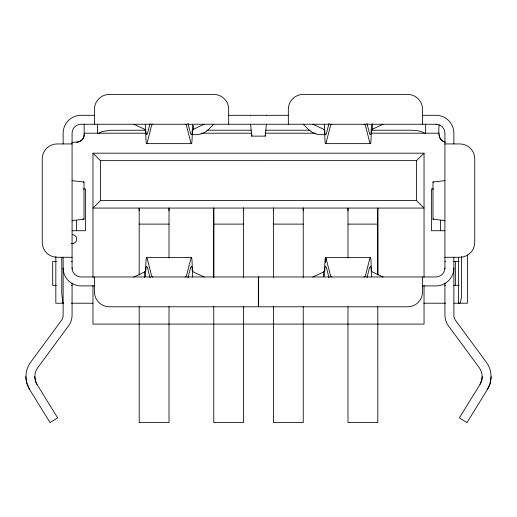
<?xml version="1.0" encoding="UTF-8"?>
<svg xmlns="http://www.w3.org/2000/svg" width="517" height="517" viewBox="0 0 517 517"><rect width="100%" height="100%" fill="white"/><g stroke="black" fill="none" stroke-linecap="round" stroke-linejoin="round"><path stroke-width="0.78" d="M169.02 210.781L169.02 208.067L169.02 257.938M243.591 210.781L243.591 208.067L243.591 277.48M273.415 210.781L273.415 208.067L273.415 277.48M303.24 210.781L303.24 208.067L303.24 277.48M347.98 210.774L347.986 208.067L347.986 257.938M377.804 306.594L377.811 422.576L347.98 422.576L347.986 306.594M377.804 274.721L377.804 208.067L377.811 275.07M144.644 277.39L144.67 271.948L145.523 270.469L145.82 265.822A14.935 0.756 -90 0 1 146.498 257.576L191.542 257.576A14.935 0.756 90 0 1 192.221 265.822L192.518 270.469L193.261 271.864L204.034 276.95A9.526 2.346 90 0 0 204.17 276.963M133.871 124.248A9.519 2.346 -90 0 1 134.006 124.274L144.779 129.353L145.523 130.749L145.82 135.396A14.935 0.756 -90 0 0 146.498 143.636L191.542 143.636A14.935 0.756 -90 0 0 192.221 135.396L192.518 130.749L193.371 129.269L193.39 125.379M323.61 276.608L323.629 271.948L324.482 270.469L324.779 265.822A14.935 0.756 -90 0 1 325.458 257.576L370.502 257.576A14.935 0.756 -90 0 1 371.18 265.822L371.477 270.469L372.221 271.864L382.994 276.95A9.519 2.346 -90 0 0 383.129 276.963M312.83 124.248A9.526 2.346 90 0 1 312.966 124.267L323.739 129.353L324.482 130.749L324.779 135.396A14.935 0.756 90 0 0 325.458 143.636L370.502 143.636A14.935 0.756 -90 0 0 371.18 135.396L371.477 130.749L372.33 129.269L372.356 123.828M84.161 124.248L84.161 134.691C84.252 139.299 79.657 142.815 75.211 142.149A7.458 7.458 0 0 0 71.488 143.144M444.917 282.928L444.917 315.189A17.895 17.895 0 0 0 448.401 325.8L479.298 367.768C482.8 372.576 483.13 379.355 479.983 384.428L459.374 417.878L466.993 422.576L487.602 389.127C492.591 381.023 492.106 370.133 486.503 362.462L455.606 320.495A8.951 8.951 0 0 1 453.868 315.189L453.868 257.279M491.15 376.609L489.942 384.086L487.602 389.127M84.161 134.691C84.232 138.685 80.684 142.169 76.703 142.149M72.083 282.928L72.083 315.189A17.895 17.895 0 0 1 68.599 325.8L37.702 367.768C34.2 372.563 33.896 379.368 37.017 384.428L57.626 417.878L50.007 422.576L29.398 389.127C24.37 381.003 24.887 370.153 30.497 362.462L61.394 320.495A8.951 8.951 0 0 0 63.132 315.189L63.132 257.279M482.199 376.609L481.786 380.085L479.983 384.428M325.458 262.546L326.085 258.41L325.458 257.576M250.306 124.248A9.022 0.892 -90 0 1 250.726 125.321L251.695 136.126L265.305 136.126L266.274 125.321A9.028 0.892 90 0 1 266.694 124.248M150.02 123.537L147.345 134.058L146.498 134.691A6.01 0.756 90 0 1 145.82 131.396L145.316 124.274M188.014 277.681L190.695 267.153A6.521 1.978 -90 0 1 191.542 266.526A6.01 0.756 90 0 1 192.221 269.822L192.725 276.944M328.986 123.537L326.305 134.058A6.521 1.978 -90 0 1 325.458 134.691A6.01 0.756 90 0 1 324.779 131.396L324.275 124.274M366.98 277.681L369.655 267.153L370.502 266.526A6.01 0.756 90 0 1 371.18 269.822L371.684 276.944M100.421 200.609L92.963 208.067L424.037 208.067L416.586 200.609L100.421 200.609L100.414 160.645L92.963 153.187L424.037 153.181L424.043 277.358M213.76 124.248L208.564 129.45A17.895 17.895 0 0 1 195.904 134.691L191.897 134.691M416.586 200.609L416.586 160.638L424.037 153.181M459.684 303.214L460.498 302.225L461.3 298.115A8.795 1.725 90 0 0 461.474 294.263L461.474 256.522M98.831 133.199L102.418 131.525L109.85 130.297L145.548 130.213M193.371 129.269L204.034 124.267A9.513 2.346 -89.8 0 1 204.17 124.248M372.33 129.269L382.994 124.267A9.513 2.346 89.8 0 1 383.129 124.254M144.67 271.948L134.006 276.95A9.513 2.346 89.8 0 1 133.871 276.963M323.629 271.948L312.966 276.95A9.513 2.346 -89.8 0 1 312.83 276.963M73.724 243.559L71.404 243.559L73.724 243.559L72.393 243.559A4.472 4.472 0 0 0 76.703 239.003A4.472 4.472 0 0 0 72.231 234.608M94.74 115.304L81.027 115.304A17.895 17.895 0 0 0 63.132 133.199L63.132 143.939M228.65 115.304L288.35 115.304M422.26 115.304L435.973 115.304A17.895 17.895 0 0 1 453.868 133.199L453.868 143.939M436.787 124.248L81.027 124.248A8.951 8.951 0 0 0 72.083 133.199L72.083 268.814M206.813 130.213L251.152 130.213M265.66 130.213L310 130.213M371.264 130.213L410.769 130.213C415.429 130.329 420.386 130.672 424.438 133.199M84.161 133.199L146.382 133.199M201.132 133.199L251.617 133.199M265.24 133.199L315.68 133.199M371.245 133.199L439.101 133.199M325.103 134.691L321.096 134.691A17.895 17.895 0 0 1 308.436 129.45L303.24 124.248M72.083 143.939L57.167 143.939A14.915 14.915 0 0 0 42.252 158.848L42.252 242.363A14.915 14.915 0 0 0 57.167 257.279L72.083 257.279M444.917 143.939L459.833 143.939A14.915 14.915 0 0 1 474.748 158.848L474.748 242.363A14.915 14.915 0 0 1 459.833 257.279L444.917 257.279M100.414 160.645L416.586 160.638M83.269 188.976L85.505 188.976L85.505 230.731L72.083 230.731M433.731 188.976L431.495 188.976L431.495 230.731L444.917 230.731M139.196 224.113L169.02 224.113M213.76 224.113L243.585 224.113M273.415 224.113L303.24 224.113M347.98 224.113L377.811 224.113M56.411 261.453L52.695 261.453L52.695 285.319L56.411 285.319M71.462 261.453L72.083 261.453M444.917 261.453L445.538 261.453M453.868 261.453L459.083 261.453M71.462 285.319L72.083 285.319M444.917 285.319L445.538 285.319M453.868 285.319L459.083 285.319M94.449 285.914L81.027 285.914A17.895 17.895 0 0 1 63.132 268.019M422.441 285.907L435.973 285.914A17.895 17.895 0 0 0 453.868 268.019M63.294 303.214L55.823 303.214L55.823 256.522M71.404 303.214L93.021 303.214M423.811 303.214L445.525 303.214M454.016 303.214L467.439 303.214L467.439 254.913M445.518 142.072C437.556 140.882 438.687 130.704 439.101 124.972M444.769 141.916C441.531 141.122 439.069 138.033 439.101 134.691M29.398 389.127L26.509 382.141L25.85 376.609M37.017 384.428L35.544 381.249L34.801 376.609M326.085 258.41L330.512 275.69A5.965 2.669 0 0 0 331.862 277.099M366.98 123.537L369.655 134.058L370.502 134.691A6.036 0.763 90 0 0 371.083 132.572L371.477 126.743A11.994 1.512 90 0 1 371.613 124.978M328.986 277.681L326.305 267.153L325.458 266.526A6.036 0.763 -90 0 0 324.876 268.646L324.482 274.469A11.994 1.512 90 0 1 324.346 276.24M188.014 123.537L190.695 134.058L191.542 134.691A6.036 0.763 -90 0 0 192.124 132.572L192.518 126.743A11.994 1.512 90 0 1 192.654 124.978M150.02 277.681L147.345 267.153L146.498 266.526A6.036 0.763 90 0 0 145.917 268.646L145.523 274.469A11.994 1.512 90 0 1 145.387 276.24M139.189 210.781L139.189 208.067L139.196 275.07M458.489 257.266L458.489 303.214M455.361 261.453L455.361 285.319M444.917 268.814L444.917 133.199A8.951 8.951 0 0 0 435.973 124.248M440.445 220.294L440.445 230.731M444.917 180.239A9.073 1.144 0 0 1 443.748 180.801L434.946 181.784A14.922 0.381 0 0 0 432.988 181.971L432.988 219.247A14.922 0.381 0 0 0 434.939 219.434L443.748 220.416A9.08 1.144 0 0 1 444.917 220.979M425.678 124.248L425.678 133.199M424.043 285.416L424.037 324.101L92.963 324.101L92.963 285.416M422.551 124.248L422.551 109.339A14.915 14.915 0 0 0 407.635 94.424L303.24 94.424A14.915 14.915 0 0 0 288.324 109.339L288.324 124.248M422.551 276.963L422.551 291.879A14.915 14.915 0 0 1 407.635 306.794L258.649 306.794L258.649 276.963M303.246 306.594L303.24 422.576L273.415 422.576L273.415 306.594M258.351 276.963L258.351 306.794L109.365 306.794A14.915 14.915 0 0 1 94.449 291.879L94.449 276.963M243.591 306.594L243.591 422.576L213.76 422.576L213.767 306.594M228.676 124.248L228.676 109.339A14.915 14.915 0 0 0 213.76 94.424L109.365 94.424A14.915 14.915 0 0 0 94.449 109.339L94.449 124.248M213.76 277.118L213.76 208.067L213.76 277.48M169.02 306.594L169.02 422.576L139.196 422.576L139.196 306.594M97.584 124.248L97.584 133.199M92.963 153.187L92.963 277.364M72.083 180.239A9.08 1.144 0 0 0 73.252 180.801L82.054 181.784A14.922 0.381 0 0 1 84.013 181.971L84.013 219.247A14.922 0.381 0 0 1 82.054 219.434L73.252 220.416A9.073 1.144 0 0 0 72.083 220.979M76.555 220.294L76.555 230.731M61.794 257.324L61.794 294.263L62.79 302.296A9.28 1.822 -90 0 0 63.365 303.143M444.917 268.019A8.951 8.951 0 0 1 435.973 276.963L81.027 276.963A8.951 8.951 0 0 1 72.083 268.019M432.988 219.247A14.967 0.95 0 0 1 433.653 218.969M433.375 182.184A14.967 0.95 0 0 1 432.988 181.971M266.572 115.472A17.933 0.885 90 0 1 266.694 115.304M250.306 115.304A17.933 0.885 -90 0 1 250.499 115.73M364.097 124.119A5.965 2.669 0 0 1 365.448 125.528L369.655 142.065A15.129 1.906 90 0 0 370.502 143.636M331.862 124.119A5.965 2.669 0 0 0 330.512 125.528L326.305 142.065A15.135 1.906 -90 0 1 325.458 143.636M251.979 134.982A14.948 0.737 -90 0 1 251.695 136.126M265.305 136.126A14.948 0.737 -90 0 1 265.072 135.364M185.138 124.119A5.965 2.669 0 0 1 186.488 125.528L190.695 142.065A15.129 1.906 90 0 0 191.542 143.636M152.903 124.119A5.965 2.669 0 0 0 151.552 125.528L147.345 142.065A15.135 1.906 90 0 1 146.498 143.636M84.013 181.971A14.967 0.95 0 0 1 83.347 182.249M82.953 218.898A14.967 0.95 0 0 1 84.013 219.247M185.138 277.099A5.965 2.669 0 0 0 186.488 275.69L190.695 259.153A15.135 1.906 -90 0 1 191.542 257.576M146.498 257.576A15.129 1.906 90 0 1 147.345 259.153L151.552 275.69A5.965 2.669 0 0 0 152.903 277.099M364.097 277.099A5.965 2.669 0 0 0 365.448 275.69L369.655 259.153A15.135 1.906 90 0 1 370.502 257.576"/></g></svg>
